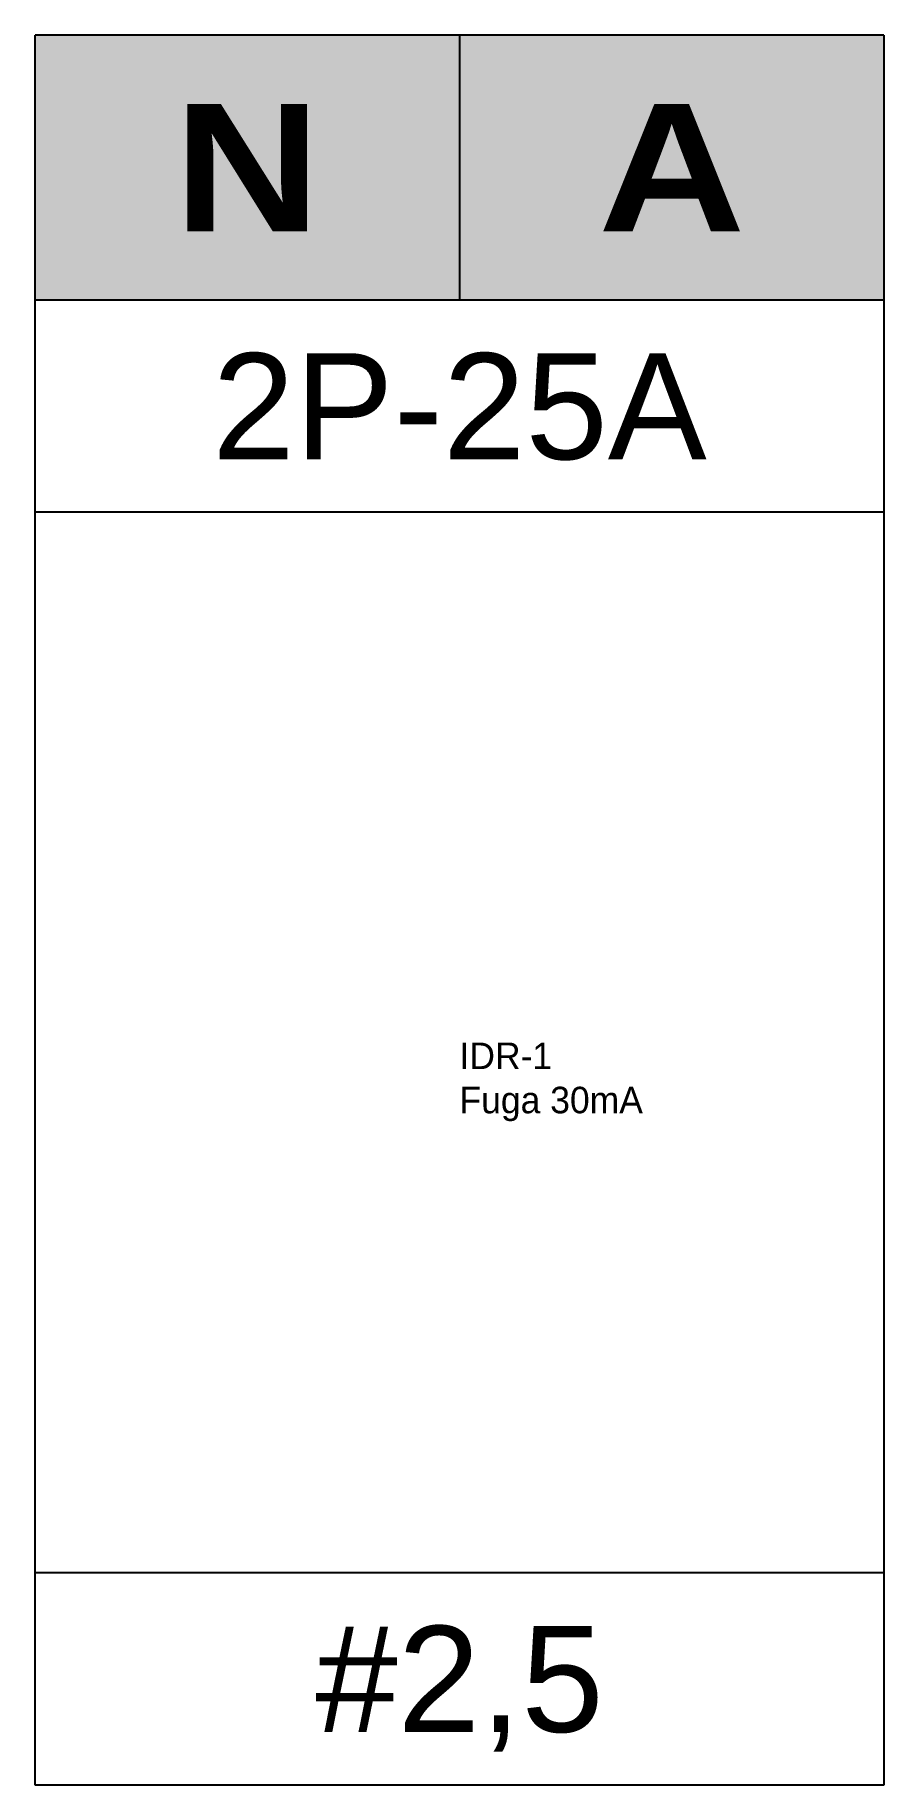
# Model space of a CAD drawing. Header units: millimetres. Extents: x 0 to 80, y 0 to 165.
import ezdxf
from ezdxf.enums import TextEntityAlignment as Align

# ---------------------------------------------------------------- set-up
doc = ezdxf.new("R2018")
doc.units = ezdxf.units.MM
doc.layers.add('MONTAGEM', color=7, linetype='Continuous')
doc.styles.get("Standard").update_dxf_attribs({"font": 'arial.ttf'})
doc.styles.add('VO-AriaB 12', font='ariblk.ttf', dxfattribs={"height": 12})
doc.styles.add('VO-Arial 10', font='arial.ttf', dxfattribs={"height": 10})

# ---------------------------------------------------------------- blocks, each defined once
blk = doc.blocks.new('*U2')
h = blk.add_hatch(color=0)
h.dxf.hatch_style = 1
h.paths.add_polyline_path([(80, 165), (40, 165), (40, 140), (80, 140)])
h.paths.add_polyline_path([(40, 165), (0, 165), (0, 140), (40, 140)])
for p, q in [((40, 165), (40, 140)), ((80, 165), (0, 165)), ((0, 37.68), (0, 165)), ((0, 0), (0, 165)), ((80, 165), (80, 0)), ((80, 140), (0, 140)), ((80, 120), (0, 120)), ((80, 20), (0, 20)), ((80, 0), (0, 0))]:
    blk.add_line(p, q)
at = {"char_height": 12, "attachment_point": 5, "style": 'VO-AriaB 12'}
for s, insert in [('N', (20, 152.5)), ('A', (60, 152.5))]:
    blk.add_mtext_dynamic_manual_height_columns(s, width=40, gutter_width=50, heights=[0], dxfattribs=dict(at, insert=insert))
at = {"style": 'VO-Arial 10'}
for tag, p in [('2P-00A', (40, 130)), ('#00,0', (40, 10))]:
    blk.add_attdef(tag, text='', height=10, dxfattribs=at).set_placement(p, align=Align.MIDDLE_CENTER)
at = {"lineweight": 30, "flags": 104}
blk.add_attdef('DESCRI.', text='', height=10, dxfattribs=at).set_placement((40, 70), align=Align.MIDDLE_CENTER)

msp = doc.modelspace()

# ---------------------------------------------------------------- block references
at = {"layer": 'MONTAGEM', "linetype": 'ByBlock'}
ref = msp.add_blockref('*U2', (0, 0), dxfattribs=at)
ref.add_attrib('2P-00A', '2P-25A', dxfattribs={"layer": '0', "height": 10, "style": 'VO-Arial 10'}).set_placement((40, 130), align=Align.MIDDLE_CENTER)
lines = msp.add_mtext('IDR-1\\PFuga 30mA', dxfattribs={"layer": '0', "insert": (40, 70), "char_height": 2.5, "attachment_point": 1})
ref.add_attrib('DESCRI.', '', (40, 70), dxfattribs={"flags": 104}).embed_mtext(lines)
ref.add_attrib('#00,0', '#2,5', dxfattribs={"layer": '0', "height": 10, "style": 'VO-Arial 10'}).set_placement((40, 10), align=Align.MIDDLE_CENTER)

doc.saveas('drawing.dxf')
